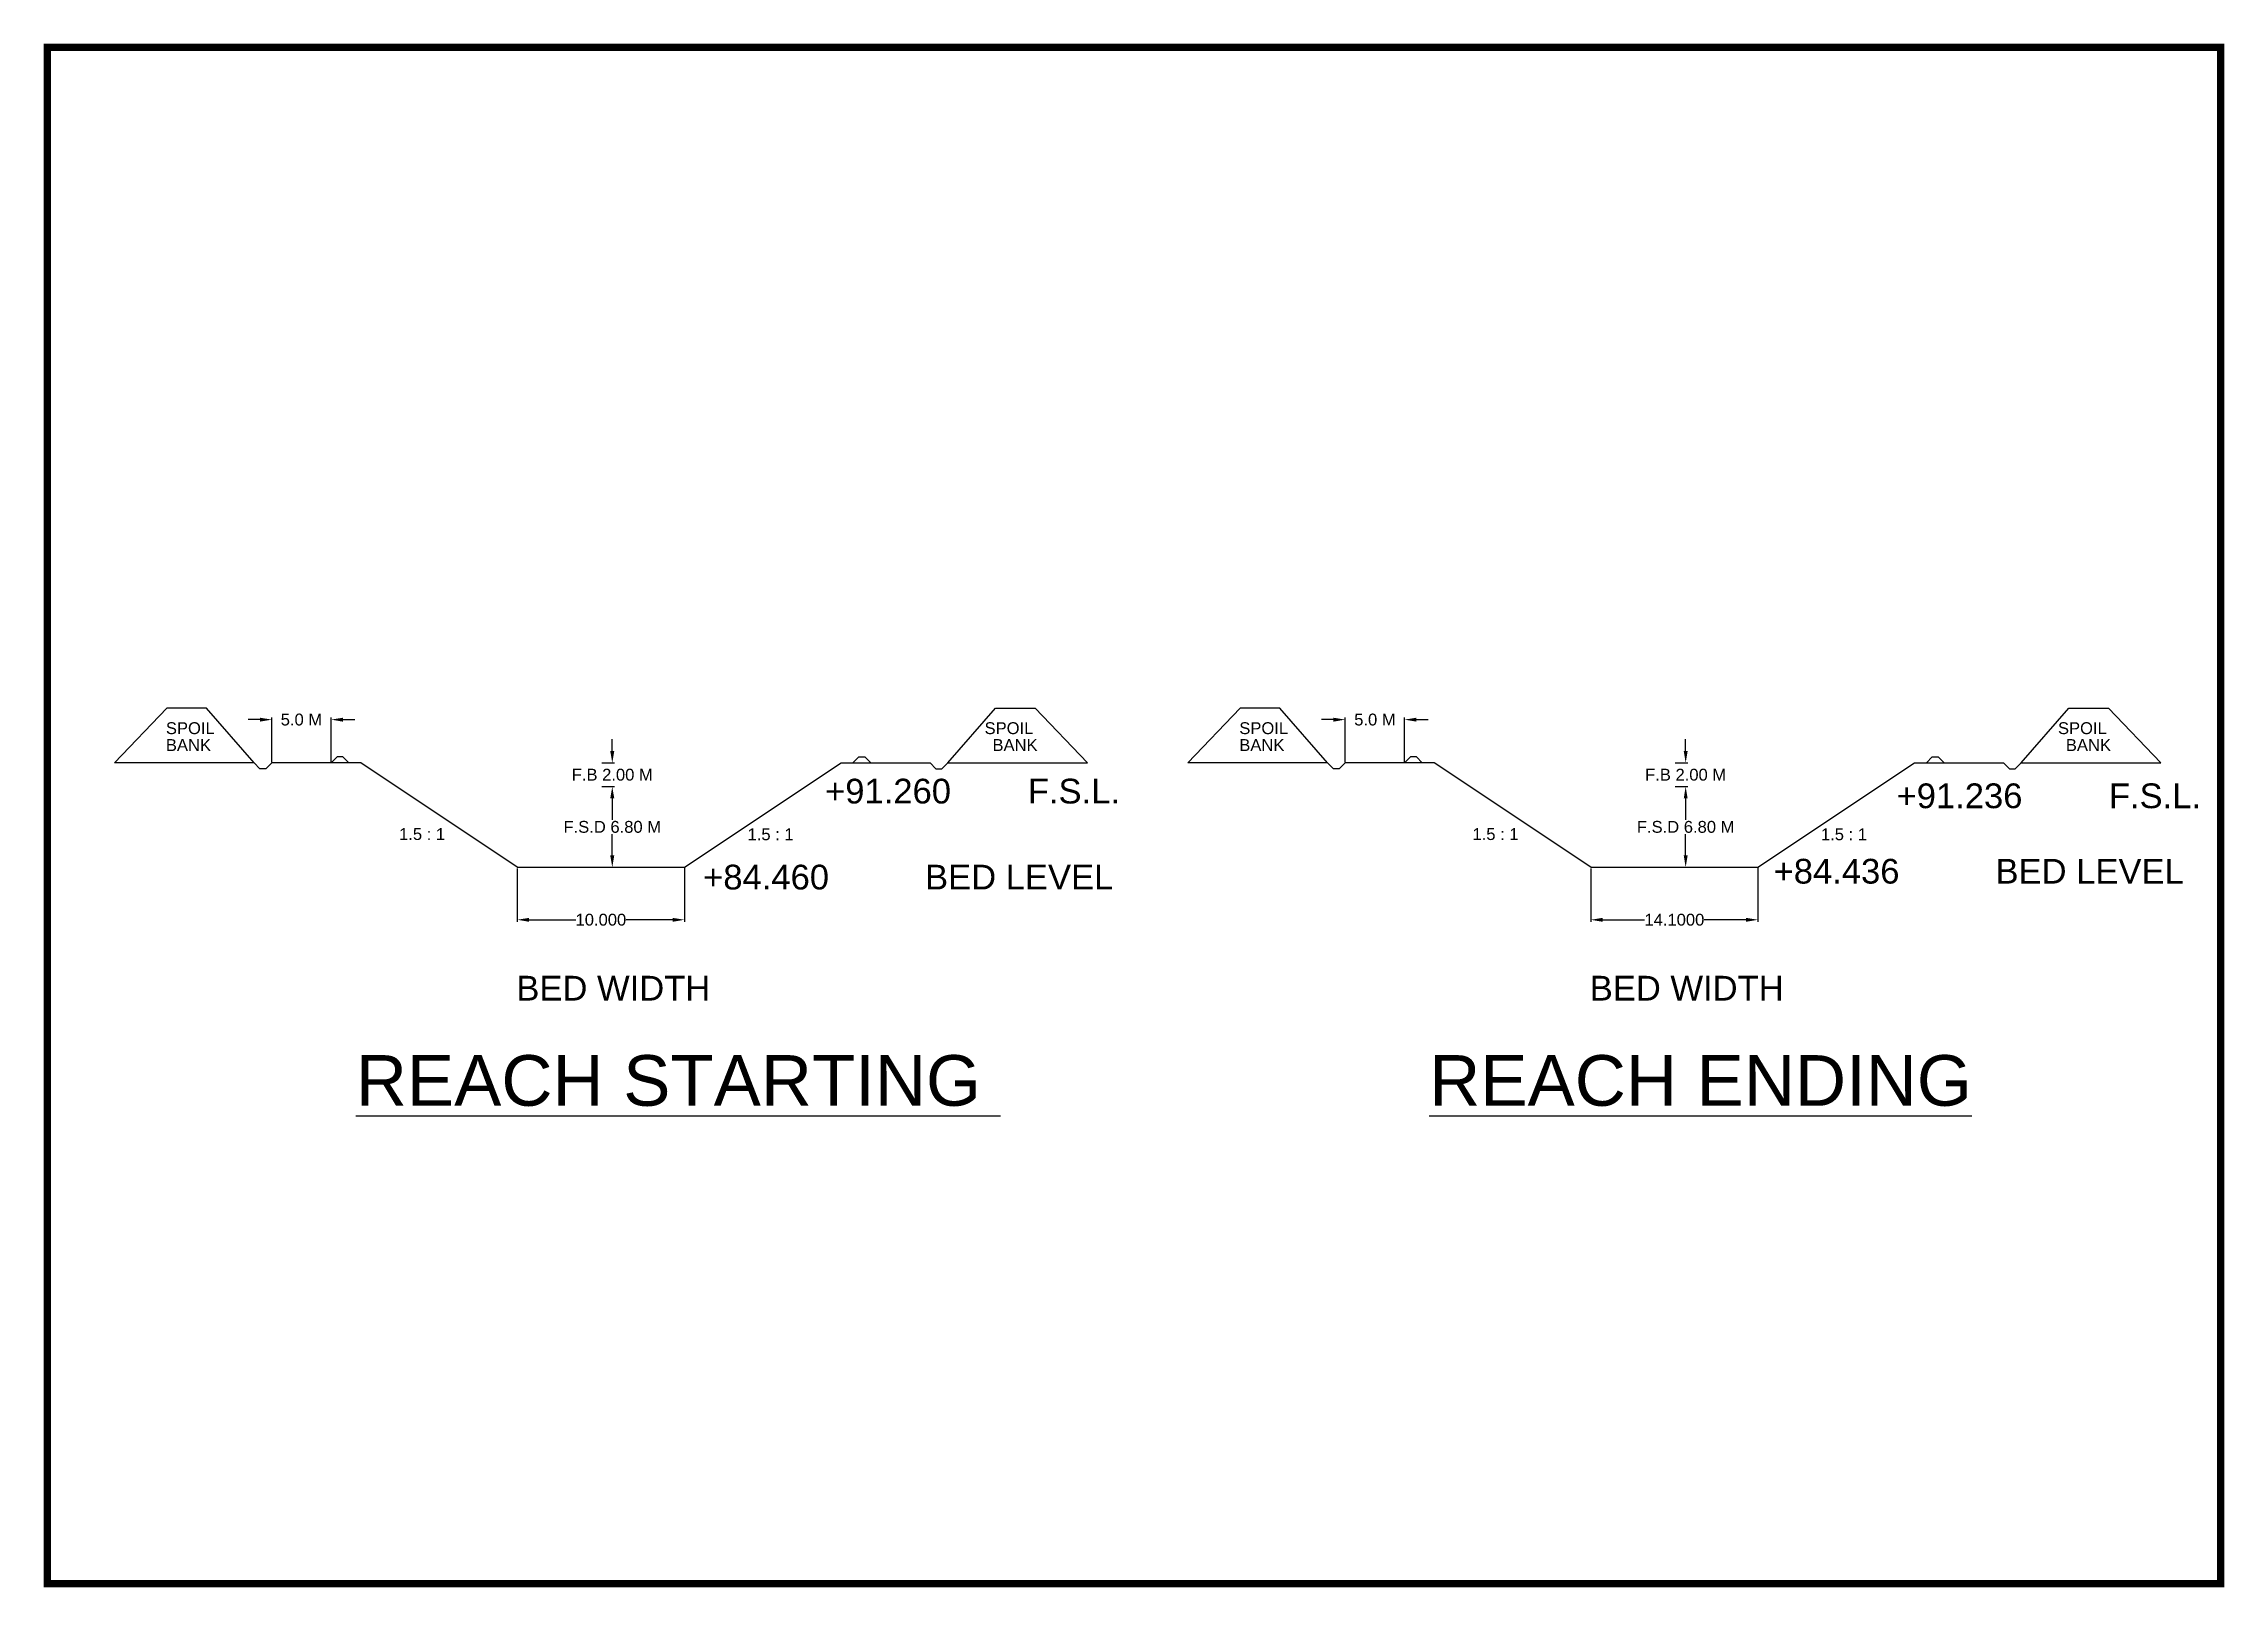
# Model space of a CAD drawing. Header units: inches. Extents: x 317 to 501, y -17 to 114.
import ezdxf

# ---------------------------------------------------------------- set-up
doc = ezdxf.new("R2010")
doc.units = ezdxf.units.IN
doc.header["$MEASUREMENT"] = 0
doc.layers.add('TEXT', color=5, linetype='Continuous')
doc.styles.get("Standard").update_dxf_attribs({"font": 'arial.ttf'})
doc.dimstyles.get("Standard").update_dxf_attribs({"dimtxt": 0.18, "dimasz": 0.18, "dimexe": 0.18, "dimexo": 0.0625, "dimgap": 0.09, "dimtad": 0, "dimtih": 1, "dimtoh": 1, "dimdec": 4, "dimzin": 0, "dimdsep": 46, "dimtxsty": 'Standard', "dimcen": 0.09, "dimadec": 0, "dimazin": 0, "dimtfac": 1, "dimtdec": 4, "dimtofl": 0, "dimtmove": 0, "dimatfit": 3, "dimfxl": 0, "dimtolj": 1, "dimtzin": 0, "dimarcsym": 0})

# ---------------------------------------------------------------- blocks, each defined once
blk = doc.blocks.new('*D11')
at = {"color": 0, "lineweight": -2}
for p, q in [((357.3, 43.94), (357.3, 39.45)), ((371.4, 44), (371.4, 39.45)), ((358.3, 39.63), (362.24, 39.63)), ((370.4, 39.63), (366.47, 39.63))]:
    blk.add_line(p, q, dxfattribs=at)
at = {"color": 0}
for points in [[(358.3, 39.79), (358.3, 39.46), (357.3, 39.63)], [(370.4, 39.79), (370.4, 39.46), (371.4, 39.63)]]:
    blk.add_solid(points, dxfattribs=at)
at = {"layer": 'Defpoints', "color": 0}
for p in [(357.3, 44), (371.4, 44.06), (371.4, 39.63)]:
    blk.add_point(p, dxfattribs=at)
at = {"color": 0, "insert": (364.35, 39.63), "char_height": 1, "attachment_point": 5}
blk.add_mtext('\\A1;10.000', dxfattribs=at)
blk = doc.blocks.new('*D15')
at = {"color": 0, "lineweight": -2}
for p, q in [((364.42, 50.86), (365.49, 50.86)), ((365.31, 49.86), (365.31, 48.07)), ((365.31, 45.06), (365.31, 46.85)), ((364.42, 44.06), (365.49, 44.06))]:
    blk.add_line(p, q, dxfattribs=at)
at = {"color": 0}
for points in [[(365.14, 49.86), (365.48, 49.86), (365.31, 50.86)], [(365.14, 45.06), (365.48, 45.06), (365.31, 44.06)]]:
    blk.add_solid(points, dxfattribs=at)
at = {"layer": 'Defpoints', "color": 0}
for p in [(364.35, 50.86), (365.31, 50.86), (364.35, 44.06)]:
    blk.add_point(p, dxfattribs=at)
at = {"color": 0, "insert": (365.31, 47.46), "char_height": 1, "attachment_point": 5}
blk.add_mtext('\\A1;F.S.D 6.80 M', dxfattribs=at)
blk = doc.blocks.new('*D12')
at = {"color": 0, "lineweight": -2}
for p, q in [((365.31, 53.86), (365.31, 54.86)), ((364.42, 52.86), (365.49, 52.86)), ((364.48, 50.86), (365.49, 50.86)), ((365.31, 49.86), (365.31, 48.86))]:
    blk.add_line(p, q, dxfattribs=at)
at = {"color": 0}
for points in [[(365.14, 53.86), (365.48, 53.86), (365.31, 52.86)], [(365.14, 49.86), (365.48, 49.86), (365.31, 50.86)]]:
    blk.add_solid(points, dxfattribs=at)
at = {"layer": 'Defpoints', "color": 0}
for p in [(364.35, 52.86), (365.31, 52.86), (364.42, 50.86)]:
    blk.add_point(p, dxfattribs=at)
at = {"color": 0, "insert": (365.31, 51.86), "char_height": 1, "attachment_point": 5}
blk.add_mtext('\\A1;F.B 2.00 M', dxfattribs=at)
blk = doc.blocks.new('*D16')
at = {"color": 0, "lineweight": -2}
for p, q in [((335.6, 56.51), (334.6, 56.51)), ((336.6, 52.92), (336.6, 56.69)), ((341.6, 52.92), (341.6, 56.69)), ((342.6, 56.51), (343.6, 56.51))]:
    blk.add_line(p, q, dxfattribs=at)
at = {"color": 0}
for points in [[(335.6, 56.67), (335.6, 56.34), (336.6, 56.51)], [(342.6, 56.67), (342.6, 56.34), (341.6, 56.51)]]:
    blk.add_solid(points, dxfattribs=at)
at = {"layer": 'Defpoints', "color": 0}
for p in [(341.6, 56.51), (336.6, 52.86), (341.6, 52.86)]:
    blk.add_point(p, dxfattribs=at)
at = {"color": 0, "insert": (339.1, 56.51), "char_height": 1, "attachment_point": 5}
blk.add_mtext('\\A1;5.0 M', dxfattribs=at)
blk = doc.blocks.new('*D13')
at = {"color": 0, "lineweight": -2}
for p, q in [((447.82, 43.94), (447.82, 39.45)), ((461.92, 44), (461.92, 39.45)), ((448.82, 39.63), (452.36, 39.63)), ((460.92, 39.63), (457.37, 39.63))]:
    blk.add_line(p, q, dxfattribs=at)
at = {"color": 0}
for points in [[(448.82, 39.79), (448.82, 39.46), (447.82, 39.63)], [(460.92, 39.79), (460.92, 39.46), (461.92, 39.63)]]:
    blk.add_solid(points, dxfattribs=at)
at = {"layer": 'Defpoints', "color": 0}
for p in [(447.82, 44), (461.92, 44.06), (461.92, 39.63)]:
    blk.add_point(p, dxfattribs=at)
at = {"color": 0, "insert": (454.87, 39.63), "char_height": 1, "attachment_point": 5}
blk.add_mtext('\\A1;14.1000', dxfattribs=at)
blk = doc.blocks.new('*D17')
at = {"color": 0, "lineweight": -2}
for p, q in [((454.93, 50.86), (456, 50.86)), ((455.82, 49.86), (455.82, 48.07)), ((455.82, 45.06), (455.82, 46.85)), ((454.93, 44.06), (456, 44.06))]:
    blk.add_line(p, q, dxfattribs=at)
at = {"color": 0}
for points in [[(455.66, 49.86), (455.99, 49.86), (455.82, 50.86)], [(455.66, 45.06), (455.99, 45.06), (455.82, 44.06)]]:
    blk.add_solid(points, dxfattribs=at)
at = {"layer": 'Defpoints', "color": 0}
for p in [(454.87, 50.86), (455.82, 50.86), (454.87, 44.06)]:
    blk.add_point(p, dxfattribs=at)
at = {"color": 0, "insert": (455.82, 47.46), "char_height": 1, "attachment_point": 5}
blk.add_mtext('\\A1;F.S.D 6.80 M', dxfattribs=at)
blk = doc.blocks.new('*D14')
at = {"color": 0, "lineweight": -2}
for p, q in [((455.82, 53.86), (455.82, 54.86)), ((454.93, 52.86), (456, 52.86)), ((454.99, 50.86), (456, 50.86)), ((455.82, 49.86), (455.82, 48.86))]:
    blk.add_line(p, q, dxfattribs=at)
at = {"color": 0}
for points in [[(455.66, 53.86), (455.99, 53.86), (455.82, 52.86)], [(455.66, 49.86), (455.99, 49.86), (455.82, 50.86)]]:
    blk.add_solid(points, dxfattribs=at)
at = {"layer": 'Defpoints', "color": 0}
for p in [(454.87, 52.86), (455.82, 52.86), (454.93, 50.86)]:
    blk.add_point(p, dxfattribs=at)
at = {"color": 0, "insert": (455.82, 51.86), "char_height": 1, "attachment_point": 5}
blk.add_mtext('\\A1;F.B 2.00 M', dxfattribs=at)
blk = doc.blocks.new('*D18')
at = {"color": 0, "lineweight": -2}
for p, q in [((426.12, 56.51), (425.12, 56.51)), ((427.12, 52.92), (427.12, 56.69)), ((432.12, 52.92), (432.12, 56.69)), ((433.12, 56.51), (434.12, 56.51))]:
    blk.add_line(p, q, dxfattribs=at)
at = {"color": 0}
for points in [[(426.12, 56.67), (426.12, 56.34), (427.12, 56.51)], [(433.12, 56.67), (433.12, 56.34), (432.12, 56.51)]]:
    blk.add_solid(points, dxfattribs=at)
at = {"layer": 'Defpoints', "color": 0}
for p in [(432.12, 56.51), (427.12, 52.86), (432.12, 52.86)]:
    blk.add_point(p, dxfattribs=at)
at = {"color": 0, "insert": (429.62, 56.51), "char_height": 1, "attachment_point": 5}
blk.add_mtext('\\A1;5.0 M', dxfattribs=at)

msp = doc.modelspace()

# ---------------------------------------------------------------- linework, layer by layer
at = {"color": 106}
for p, q in [((327.73853, 57.47042), (323.33791, 52.86045)), ((331.08703, 57.47042), (327.73853, 57.47042)), ((335.10387, 52.86045), (331.08703, 57.47042)), ((393.60387, 52.86045), (397.62071, 57.47042)), ((397.62071, 57.47042), (400.96921, 57.47042)), ((400.96921, 57.47042), (405.36984, 52.86045)), ((418.25062, 57.47042), (413.85, 52.86045)), ((421.59912, 57.47042), (418.25062, 57.47042)), ((425.61596, 52.86045), (421.59912, 57.47042)), ((484.11596, 52.86045), (488.1328, 57.47042)), ((488.1328, 57.47042), (491.4813, 57.47042)), ((491.4813, 57.47042), (495.88193, 52.86045)), ((342.10387, 53.36045), (341.60387, 52.86045)), ((342.60387, 53.36045), (342.10387, 53.36045)), ((342.60387, 53.36045), (343.10387, 52.86045)), ((386.10387, 53.36045), (385.60387, 52.86045)), ((386.10387, 53.36045), (386.60387, 53.36045)), ((386.60387, 53.36045), (387.10387, 52.86045)), ((432.61596, 53.36045), (432.11596, 52.86045)), ((433.11596, 53.36045), (432.61596, 53.36045)), ((433.11596, 53.36045), (433.61596, 52.86045)), ((476.61596, 53.36045), (476.11596, 52.86045)), ((476.61596, 53.36045), (477.11596, 53.36045)), ((477.11596, 53.36045), (477.61596, 52.86045)), ((335.10387, 52.86045), (323.33791, 52.86045)), ((335.60387, 52.36045), (335.10387, 52.86045)), ((336.10387, 52.36045), (335.60387, 52.36045)), ((336.10387, 52.36045), (336.60387, 52.86045)), ((344.10387, 52.86045), (336.60387, 52.86045)), ((357.30387, 44.06045), (344.10387, 52.86045)), ((371.40387, 44.06045), (384.60387, 52.86045)), ((384.60387, 52.86045), (392.10387, 52.86045)), ((392.60387, 52.36045), (392.10387, 52.86045)), ((392.60387, 52.36045), (393.10387, 52.36045)), ((393.10387, 52.36045), (393.60387, 52.86045)), ((393.60387, 52.86045), (405.36984, 52.86045)), ((425.61596, 52.86045), (413.85, 52.86045)), ((426.11596, 52.36045), (425.61596, 52.86045)), ((426.61596, 52.36045), (426.11596, 52.36045)), ((426.61596, 52.36045), (427.11596, 52.86045)), ((434.61596, 52.86045), (427.11596, 52.86045)), ((447.81596, 44.06045), (434.61596, 52.86045)), ((461.91596, 44.06045), (475.11596, 52.86045)), ((475.11596, 52.86045), (482.61596, 52.86045)), ((483.11596, 52.36045), (482.61596, 52.86045)), ((483.11596, 52.36045), (483.61596, 52.36045)), ((483.61596, 52.36045), (484.11596, 52.86045)), ((484.11596, 52.86045), (495.88193, 52.86045)), ((357.30387, 44.06045), (371.40387, 44.06045)), ((447.81596, 44.06045), (461.91596, 44.06045))]:
    msp.add_line(p, q, dxfattribs=at)
at = {"layer": 'TEXT', "lineweight": 25, "ltscale": 0.2, "const_width": 0.61707}
msp.add_lwpolyline([(317.66834, 113.21664), (500.93933, 113.21664), (500.93933, -16.36891), (317.66834, -16.36891)], close=True, dxfattribs=at)

# ---------------------------------------------------------------- texts
at = {"color": 106}
for s, p in [('SPOIL', (327.6709, 55.28879)), ('SPOIL', (396.70351, 55.28879)), ('SPOIL', (418.183, 55.28879)), ('SPOIL', (487.2156, 55.28879)), ('BANK', (327.6709, 53.86675)), ('BANK', (397.37017, 53.86675)), ('BANK', (418.183, 53.86675)), ('BANK', (487.88226, 53.86675)), ('1.5 : 1', (347.33221, 46.35695)), ('1.5 : 1', (376.71635, 46.33851)), ('1.5 : 1', (437.8443, 46.35695)), ('1.5 : 1', (467.22844, 46.33851))]:
    msp.add_text(s, height=1, dxfattribs=at).set_placement(p)
at = {"layer": 'TEXT', "color": 106, "lineweight": 25, "ltscale": 0.2}
for s, height, p in [('+91.260        F.S.L.', 2.0864248, (383.2566, 49.43736)), ('+91.236         F.S.L.', 2.0864248, (473.60377, 49.0423)), ('+84.460          BED LEVEL', 2.0864248, (372.97112, 42.18687)), ('+84.436          BED LEVEL', 2.0864248, (463.23508, 42.68176)), ('BED WIDTH', 2.086425, (357.22318, 32.81548)), ('BED WIDTH', 2.086425, (447.73527, 32.81548)), ('%%UREACH STARTING ', 4.2719994, (343.68822, 23.94062)), ('%%UREACH ENDING', 4.2719994, (434.20031, 23.94062))]:
    msp.add_text(s, height=height, dxfattribs=at).set_placement(p)

# ---------------------------------------------------------------- dimensions: what is measured, and where the dimension line sits
at = {"color": 106}
for base, p1, p2, text, picture, middle in [((341.60387, 56.50514), (336.60387, 52.86045), (341.60387, 52.86045), '5.0 M', '*D16', (339.10387, 56.50514)), ((432.11596, 56.50514), (427.11596, 52.86045), (432.11596, 52.86045), '5.0 M', '*D18', (429.61596, 56.50514)), ((371.40387, 39.62722), (357.30387, 43.99795), (371.40387, 44.06045), '10.000', '*D11', (364.35387, 39.62722)), ((461.91596, 39.62722), (447.81596, 43.99795), (461.91596, 44.06045), '14.1000', '*D13', (454.86596, 39.62722))]:
    dim = msp.add_linear_dim(base=base, p1=p1, p2=p2, text=text, dimstyle='Standard', override={"dimtxt": 1, "dimasz": 1}, dxfattribs=at)
    dim.commit()
    dim.dimension.update_dxf_attribs({"geometry": picture, "text_midpoint": middle})
for base, p1, p2, text, picture, middle in [((365.30995, 52.86045), (364.41637, 50.86045), (364.35387, 52.86045), 'F.B 2.00 M', '*D12', (365.30995, 51.86045)), ((455.82204, 52.86045), (454.92846, 50.86045), (454.86596, 52.86045), 'F.B 2.00 M', '*D14', (455.82204, 51.86045)), ((365.30995, 50.86045), (364.35387, 44.06045), (364.35387, 50.86045), 'F.S.D 6.80 M', '*D15', (365.30995, 47.46045)), ((455.82204, 50.86045), (454.86596, 44.06045), (454.86596, 50.86045), 'F.S.D 6.80 M', '*D17', (455.82204, 47.46045))]:
    dim = msp.add_linear_dim(base=base, p1=p1, p2=p2, angle=90, text=text, dimstyle='Standard', override={"dimtxt": 1, "dimasz": 1}, dxfattribs=at)
    dim.commit()
    dim.dimension.update_dxf_attribs({"geometry": picture, "text_midpoint": middle})

doc.saveas('drawing.dxf')
